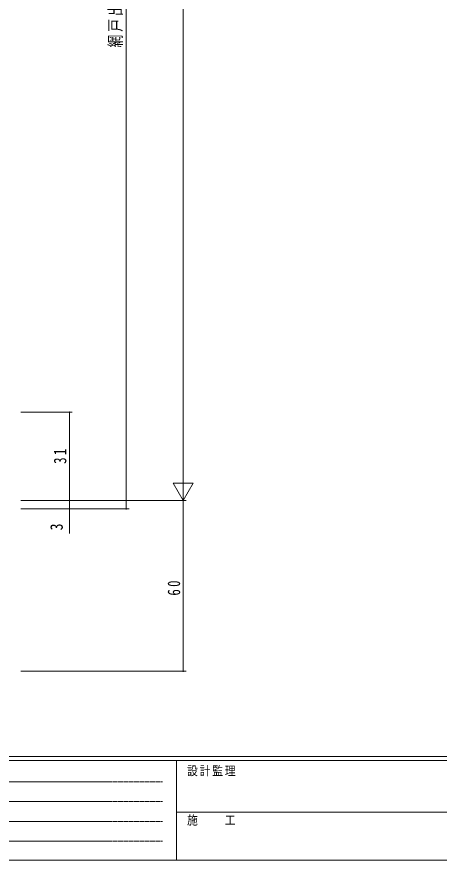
# Model space of a CAD drawing. Units: millimetres on the paper. Extents: x -397 to 397, y -282 to 282.
# Drawn here: x -192.4 to -43.9, y -282.1 to 14.2 of the extents above; entities that cross this region are included whole.
import ezdxf
from ezdxf.enums import TextEntityAlignment as Align

# ---------------------------------------------------------------- set-up
doc = ezdxf.new("R2010")
doc.units = ezdxf.units.MM
doc.linetypes.add('USER1', pattern=[0.375, 0.25, -0.125])
doc.layers.add('0-1_YKK_ZWAK', color=7, linetype='Continuous', lineweight=18)
doc.layers.add('0-7_YKK_D', color=6, linetype='Continuous', lineweight=18)
doc.styles.add('ＭＳ ゴシック', font='')
doc.styles.get('ＭＳ ゴシック').set_extended_font_data('MS Gothic')

msp = doc.modelspace()

# ---------------------------------------------------------------- linework, layer by layer
at = {"layer": '0-1_YKK_ZWAK'}
for p, q in [((376.092, -245.7), (-393.908, -245.7)), ((338.292, -247.1), (-393.908, -247.1)), ((-136.308, -247.1), (-136.308, -282.1)), ((-136.308, -265.299), (-7.508, -265.299)), ((-393.908, -282.1), (338.292, -282.1))]:
    msp.add_line(p, q, dxfattribs=at)
at = {"layer": '0-1_YKK_ZWAK', "linetype": 'USER1'}
for p, q in [((-389.31, -254.612), (-141.117, -254.612)), ((-389.31, -261.541), (-141.117, -261.541)), ((-389.31, -268.47), (-141.117, -268.47)), ((-389.31, -275.398), (-141.117, -275.398))]:
    msp.add_line(p, q, dxfattribs=at)
at = {"layer": '0-7_YKK_D'}
for p, q in [((-153.908, 207.3), (-153.908, -158.7)), ((-133.908, 197.301), (-133.908, -148.7)), ((-190.908, -124.699), (-172.908, -124.699)), ((-173.908, -155.699), (-173.908, -124.699)), ((-133.908, -155.7), (-133.908, -143.576)), ((-130.408, -149.638), (-137.408, -149.638)), ((-133.908, -155.7), (-137.408, -149.638)), ((-133.908, -155.7), (-130.408, -149.638)), ((-190.908, -155.699), (-172.908, -155.699)), ((-190.908, -155.7), (-172.908, -155.7)), ((-190.908, -155.7), (-132.908, -155.7)), ((-190.908, -155.7), (-132.908, -155.7)), ((-173.908, -155.7), (-173.908, -158.7)), ((-133.908, -155.7), (-133.908, -215.7)), ((-190.908, -158.7), (-172.908, -158.7)), ((-190.908, -158.7), (-152.908, -158.7)), ((-173.908, -158.7), (-173.908, -167.3)), ((-190.908, -215.7), (-132.908, -215.7))]:
    msp.add_line(p, q, dxfattribs=at)
for centre, start, end in [((-173.908, -124.699), 90, 270), ((-173.908, -124.699), 270, 90), ((-173.908, -155.699), 90, 270), ((-173.908, -155.7), 90, 270), ((-173.908, -155.699), 270, 90), ((-173.908, -155.7), 270, 90), ((-173.908, -158.7), 90, 270), ((-173.908, -158.7), 270, 90), ((-153.908, -158.7), 90, 270), ((-153.908, -158.7), 270, 90), ((-133.908, -215.7), 90, 270), ((-133.908, -215.7), 270, 90)]:
    msp.add_arc(centre, 0.106, start, end, dxfattribs=at)

# ---------------------------------------------------------------- texts
at = {"layer": '0-1_YKK_ZWAK', "char_height": 3.079, "attachment_point": 7, "style": 'ＭＳ ゴシック'}
for s, insert in [('\\T1.17;\\W0.9;設計監理', (-132.539, -252.633)), ('\\T1.17;\\W0.9;施\u3000\u3000工', (-132.539, -269.954))]:
    msp.add_mtext(s, dxfattribs=dict(at, insert=insert))
at = {"layer": '0-7_YKK_D', "color": 7, "style": 'ＭＳ ゴシック', "width": 0.8}
msp.add_text('3', height=4.399, rotation=90, dxfattribs=at).set_placement((-174.908, -166.211), align=Align.BOTTOM_LEFT)
at = {"layer": '0-7_YKK_D', "color": 7, "char_height": 4.399, "attachment_point": 7, "rotation": 90, "style": 'ＭＳ ゴシック'}
for s, insert in [('\\T1.23;\\W0.75;網戸出来高=H+6', (-155.075, 3.451)), ('\\T1.37;\\W0.75;31', (-174.908, -142.843)), ('\\T1.37;\\W0.75;60', (-134.908, -189.153))]:
    msp.add_mtext(s, dxfattribs=dict(at, insert=insert))

doc.saveas('drawing.dxf')
